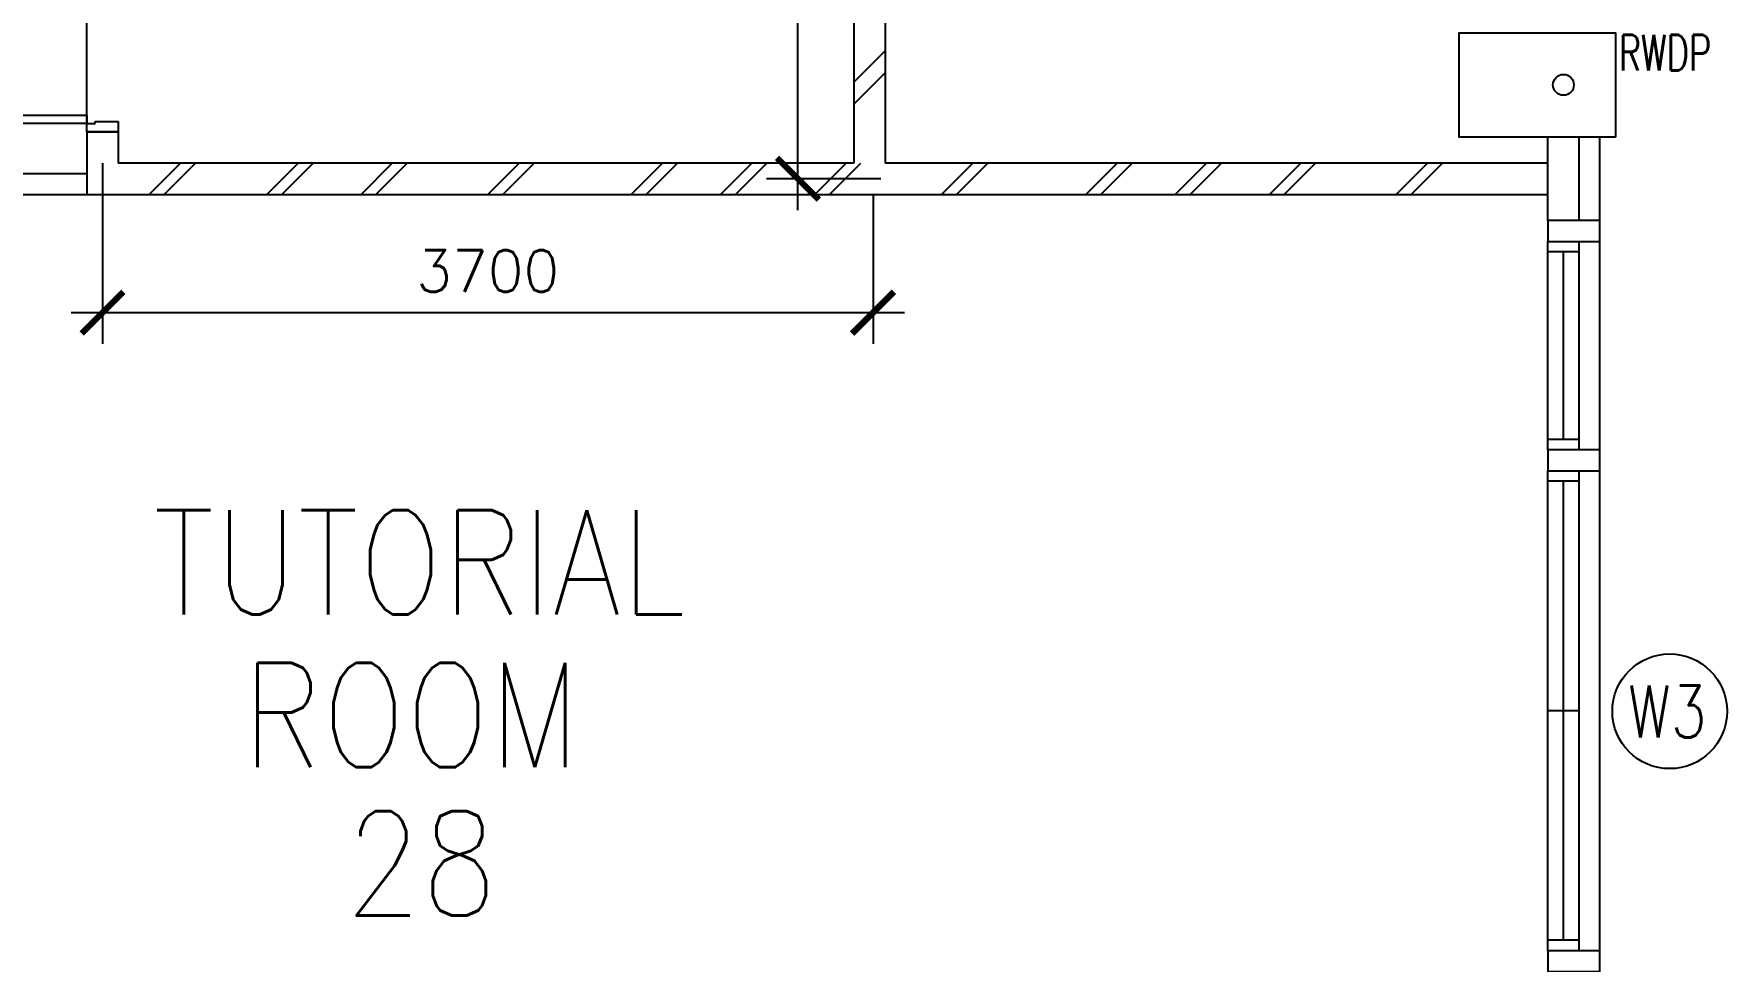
# Model space of a CAD drawing. Extents: x 2266480 to 2632177, y -858634 to -757244.
# Drawn here: x 2582220 to 2590334, y -800624 to -796180 of the extents above; entities that cross this region are included whole.
import ezdxf

# ---------------------------------------------------------------- set-up
doc = ezdxf.new("R2010")
doc.units = 0
doc.header["$LTSCALE"] = 10
doc.header["$MEASUREMENT"] = 0
doc.layers.get('0').update_dxf_attribs({"linetype": 'CONTINUOUS'})
doc.layers.get('DEFPOINTS').update_dxf_attribs({"linetype": 'CONTINUOUS'})
for name, color, linetype in [('COL', 3, 'CONTINUOUS'), ('DIM', 7, 'CONTINUOUS'), ('DR', 7, 'CONTINUOUS'), ('hatch', 7, 'CONTINUOUS'), ('LINE', 7, 'CONTINUOUS'), ('RWDP', 145, 'CONTINUOUS'), ('T50', 4, 'CONTINUOUS'), ('WALL', 2, 'CONTINUOUS'), ('WIN', 5, 'CONTINUOUS'), ('WIN-T', 7, 'CONTINUOUS')]:
    doc.layers.add(name, color=color, linetype=linetype)
doc.styles.add('ROMANS', font='romans')
doc.styles.get("Standard").update_dxf_attribs({"font": 'ROMANS.SHX'})
doc.dimstyles.new('STANDARD$0', dxfattribs={"dimscale": 0, "dimtxt": 8, "dimasz": 6, "dimexe": 1, "dimexo": 1, "dimgap": 3, "dimtad": 1, "dimdec": 0, "dimlfac": -1, "dimrnd": 1, "dimzin": 0, "dimdsep": 46, "dimtxsty": 'Standard', "dimcen": 0, "dimclrd": 5, "dimclre": 250, "dimadec": 0, "dimazin": 0, "dimtfac": 1, "dimtdec": 4, "dimtofl": 0, "dimtmove": 0, "dimatfit": 3, "dimfxl": 1, "dimtolj": 1, "dimtzin": 0, "dimarcsym": 0})

# ---------------------------------------------------------------- blocks, each defined once
blk = doc.blocks.new('DR-900-B')
at = {"layer": 'DR'}
for p, q in [((0, 900), (-150, 900)), ((-150, 900), (-150, 860)), ((0, 850), (0, 900)), ((-150, 860), (-110, 860)), ((-110, 860), (-110, 850)), ((-110, 850), (0, 850)), ((-150, 40), (-970, 40)), ((-969, 80), (-150, 80)), ((-150, 80), (-150, 40)), ((-150, 40), (-110, 40)), ((-150, 0), (-150, 40)), ((0, 0), (-150, 0)), ((-110, 50), (0, 50)), ((-110, 40), (-110, 50)), ((0, 50), (0, 0))]:
    blk.add_line(p, q, dxfattribs=at)
blk.add_arc((-150, 40), 820, 90, 180, dxfattribs=at)
blk = doc.blocks.new('_ARCHTICK')
at = {"color": 0, "linetype": 'ByBlock', "const_width": 0.15}
blk.add_lwpolyline([(-0.5, -0.5), (0.5, 0.5)], dxfattribs=at)
blk = doc.blocks.new('*D198')
at = {"layer": 'DEFPOINTS', "color": 0, "transparency": 16777216}
for p in [(2585881.4, -793874.1), (2586875.3, -793874.1), (2586429.4, -796874.1)]:
    blk.add_point(p, dxfattribs=at)
at = {"layer": 'DIM', "color": 7, "lineweight": -2, "transparency": 16777216}
for p, q in [((2585881.4, -797024.1), (2585881.4, -793724.1)), ((2586725.3, -793874.1), (2585731.4, -793874.1)), ((2586279.4, -796874.1), (2585731.4, -796874.1))]:
    blk.add_line(p, q, dxfattribs=at)
at = {"layer": 'DIM', "color": 7, "lineweight": -2, "transparency": 16777216, "xscale": 200, "yscale": 200, "zscale": 200}
for p, rotation in [((2585881.4, -793874.1), 90), ((2585881.4, -796874.1), 270)]:
    blk.add_blockref('_ARCHTICK', p, dxfattribs=dict(at, rotation=rotation))
at = {"layer": 'DIM', "color": 7, "transparency": 16777216, "insert": (2585681.4, -795374.1), "char_height": 200, "attachment_point": 5, "rotation": 90, "style": 'ROMANS'}
blk.add_mtext('\\A1;3000', dxfattribs=at)
blk = doc.blocks.new('*D201')
at = {"layer": 'DEFPOINTS', "color": 0, "transparency": 16777216}
for p in [(2582549.5, -796649.1), (2586241.6, -796799.1), (2582549.5, -797515.9)]:
    blk.add_point(p, dxfattribs=at)
at = {"layer": 'DIM', "color": 7, "lineweight": -2, "transparency": 16777216}
for p, q in [((2582549.5, -796799.1), (2582549.5, -797665.9)), ((2586241.6, -796949.1), (2586241.6, -797665.9)), ((2586391.6, -797515.9), (2582399.5, -797515.9))]:
    blk.add_line(p, q, dxfattribs=at)
at = {"layer": 'DIM', "color": 7, "lineweight": -2, "transparency": 16777216, "xscale": 200, "yscale": 200, "zscale": 200, "rotation": 180}
blk.add_blockref('_ARCHTICK', (2582549.5, -797515.9), dxfattribs=at)
at = {"layer": 'DIM', "color": 7, "lineweight": -2, "transparency": 16777216, "xscale": 200, "yscale": 200, "zscale": 200}
blk.add_blockref('_ARCHTICK', (2586241.6, -797515.9), dxfattribs=at)
at = {"layer": 'DIM', "color": 7, "transparency": 16777216, "insert": (2584395.5, -797315.9), "char_height": 200, "attachment_point": 5, "style": 'ROMANS'}
blk.add_mtext('\\A1;3700', dxfattribs=at)

msp = doc.modelspace()

# ---------------------------------------------------------------- linework, layer by layer
at = {"color": 0}
msp.add_line((2589724.5, -802174.1), (2589724.5, -796674.1), dxfattribs=at)
at = {"layer": 'COL', "color": 0}
msp.add_lwpolyline([(2589799.5, -796674.1), (2589049.5, -796674.1), (2589049.5, -796174.1), (2589799.5, -796174.1)], close=True, dxfattribs=at)
at = {"layer": 'DR', "color": 0}
for p, q in [((2577824.5, -796849.1), (2582474.5, -796849.1)), ((2577924.5, -796949.1), (2582474.5, -796949.1))]:
    msp.add_line(p, q, dxfattribs=at)
at = {"layer": 'hatch', "color": 0}
for p, q in [((2586149.5, -796410.8), (2586299.5, -796260.8)), ((2586149.5, -796516.9), (2586299.5, -796366.9)), ((2582772.7, -796949.1), (2582922.7, -796799.1)), ((2582844.3, -796949.1), (2582994.3, -796799.1)), ((2583337, -796949.1), (2583487, -796799.1)), ((2583408.6, -796949.1), (2583558.6, -796799.1)), ((2583788, -796949.1), (2583938, -796799.1)), ((2583859.6, -796949.1), (2584009.6, -796799.1)), ((2584396, -796949.1), (2584546, -796799.1)), ((2584467.6, -796949.1), (2584617.6, -796799.1)), ((2585083, -796949.1), (2585233, -796799.1)), ((2585154.6, -796949.1), (2585304.6, -796799.1)), ((2585511, -796949.1), (2585661, -796799.1)), ((2585582.6, -796949.1), (2585732.6, -796799.1)), ((2585962, -796949.1), (2586112, -796799.1)), ((2586033.6, -796949.1), (2586183.6, -796799.1)), ((2586570, -796949.1), (2586720, -796799.1)), ((2586641.6, -796949.1), (2586791.6, -796799.1)), ((2587261.5, -796949.1), (2587411.5, -796799.1)), ((2587333.2, -796949.1), (2587483.2, -796799.1)), ((2587689.5, -796949.1), (2587839.5, -796799.1)), ((2587761.2, -796949.1), (2587911.2, -796799.1)), ((2588140.5, -796949.1), (2588290.5, -796799.1)), ((2588212.2, -796949.1), (2588362.2, -796799.1)), ((2588748.5, -796949.1), (2588898.5, -796799.1)), ((2588820.2, -796949.1), (2588970.2, -796799.1))]:
    msp.add_line(p, q, dxfattribs=at)
at = {"layer": 'LINE', "color": 0}
msp.add_lwpolyline([(2582474.5, -796609.1), (2582474.5, -795789.1)], dxfattribs=at)
at = {"layer": 'RWDP', "color": 0}
msp.add_circle((2589549.5, -796424.1), 50, dxfattribs=at)
at = {"layer": 'WALL', "color": 0}
for p, q in [((2582474.5, -796649.1), (2582624.5, -796649.1)), ((2582474.5, -796649.1), (2582474.5, -796949.1)), ((2582624.5, -796649.1), (2582624.5, -796799.1)), ((2589474.5, -797074.1), (2589474.5, -796674.1)), ((2589624.5, -797074.1), (2589624.5, -796674.1)), ((2586149.5, -796799.1), (2582624.5, -796799.1)), ((2589474.5, -796799.1), (2586299.5, -796799.1)), ((2582474.5, -796949.1), (2589474.5, -796949.1))]:
    msp.add_line(p, q, dxfattribs=at)
for points in [[(2586149.5, -793949.1), (2586149.5, -796799.1)], [(2586299.5, -793949.1), (2586299.5, -796799.1)]]:
    msp.add_lwpolyline(points, dxfattribs=at)
for points in [[(2589724.5, -797074.1), (2589474.5, -797074.1), (2589474.5, -797174.1), (2589724.5, -797174.1)], [(2589724.5, -798174.1), (2589474.5, -798174.1), (2589474.5, -798274.1), (2589724.5, -798274.1)], [(2589724.5, -800574.1), (2589474.5, -800574.1), (2589474.5, -800674.1), (2589724.5, -800674.1)]]:
    msp.add_lwpolyline(points, close=True, dxfattribs=at)
at = {"layer": 'WIN', "color": 0}
for p, q in [((2589474.5, -798174.1), (2589474.5, -797174.1)), ((2589624.5, -797224.1), (2589474.5, -797224.1)), ((2589624.5, -798174.1), (2589624.5, -797174.1)), ((2589624.5, -798124.1), (2589474.5, -798124.1)), ((2589474.5, -800574.1), (2589474.5, -798274.1)), ((2589624.5, -800574.1), (2589624.5, -798274.1)), ((2589624.5, -798324.1), (2589474.5, -798324.1)), ((2589624.5, -799424.1), (2589474.5, -799424.1)), ((2589624.5, -800524.1), (2589474.5, -800524.1))]:
    msp.add_line(p, q, dxfattribs=at)
at = {"layer": 'WIN', "color": 0, "const_width": 10, "flags": 128}
for points in [[(2589549.5, -798124.1), (2589549.5, -797224.1)], [(2589549.5, -800524.1), (2589549.5, -798324.1)]]:
    msp.add_lwpolyline(points, dxfattribs=at)
at = {"layer": 'WIN-T', "color": 0}
msp.add_circle((2590058.9, -799426.5), 275, dxfattribs=at)

# ---------------------------------------------------------------- block references
at = {"layer": 'WALL', "color": 0}
msp.add_blockref('DR-900-B', (2582624.5, -796649.1), dxfattribs=at)

# ---------------------------------------------------------------- texts
at = {"layer": 'RWDP', "color": 0, "style": 'ROMANS', "width": 0.7}
msp.add_text('RWDP', height=170, dxfattribs=at).set_placement((2589814.9, -796354.9))
at = {"layer": 'T50', "color": 0, "style": 'ROMANS', "width": 0.85}
for s, p in [('TUTORIAL', (2582793.1, -798961.9)), ('ROOM', (2583218.5, -799694.5)), ('28', (2583712.5, -800405.4))]:
    msp.add_text(s, height=500, dxfattribs=at).set_placement(p)
at = {"layer": 'WIN-T', "color": 0, "style": 'ROMANS', "width": 0.8}
msp.add_text('W3', height=250, dxfattribs=at).set_placement((2589858.2, -799552.3))

# ---------------------------------------------------------------- dimensions: what is measured, and where the dimension line sits
at = {"layer": 'DIM', "color": 0}
dim = msp.add_linear_dim(base=(2585881.4, -793874.1), p1=(2586429.4, -796874.1), p2=(2586875.3, -793874.1), angle=90, dimstyle='STANDARD$0', override={"dimscale": 100, "dimtxt": 2, "dimasz": 2, "dimexe": 1.5, "dimexo": 1.5, "dimgap": 1, "dimtxsty": 'ROMANS', "dimblk": 'ARCHTICK', "dimdle": 1.5, "dimclrd": 7, "dimclre": 7, "dimclrt": 7, "dimtdec": 0, "dimtmove": 2}, dxfattribs=at)
dim.commit()
dim.dimension.update_dxf_attribs({"geometry": '*D198', "text_midpoint": (2585681.4, -795374.1)})
dim = msp.add_linear_dim(base=(2582549.5, -797515.9), p1=(2586241.6, -796799.1), p2=(2582549.5, -796649.1), text='3700', dimstyle='STANDARD$0', override={"dimscale": 100, "dimtxt": 2, "dimasz": 2, "dimexe": 1.5, "dimexo": 1.5, "dimgap": 1, "dimtxsty": 'ROMANS', "dimblk": 'ARCHTICK', "dimdle": 1.5, "dimclrd": 7, "dimclre": 7, "dimclrt": 7, "dimtdec": 0, "dimtmove": 2}, dxfattribs=at)
dim.commit()
dim.dimension.update_dxf_attribs({"geometry": '*D201', "text_midpoint": (2584395.5, -797315.9)})

doc.saveas('drawing.dxf')
